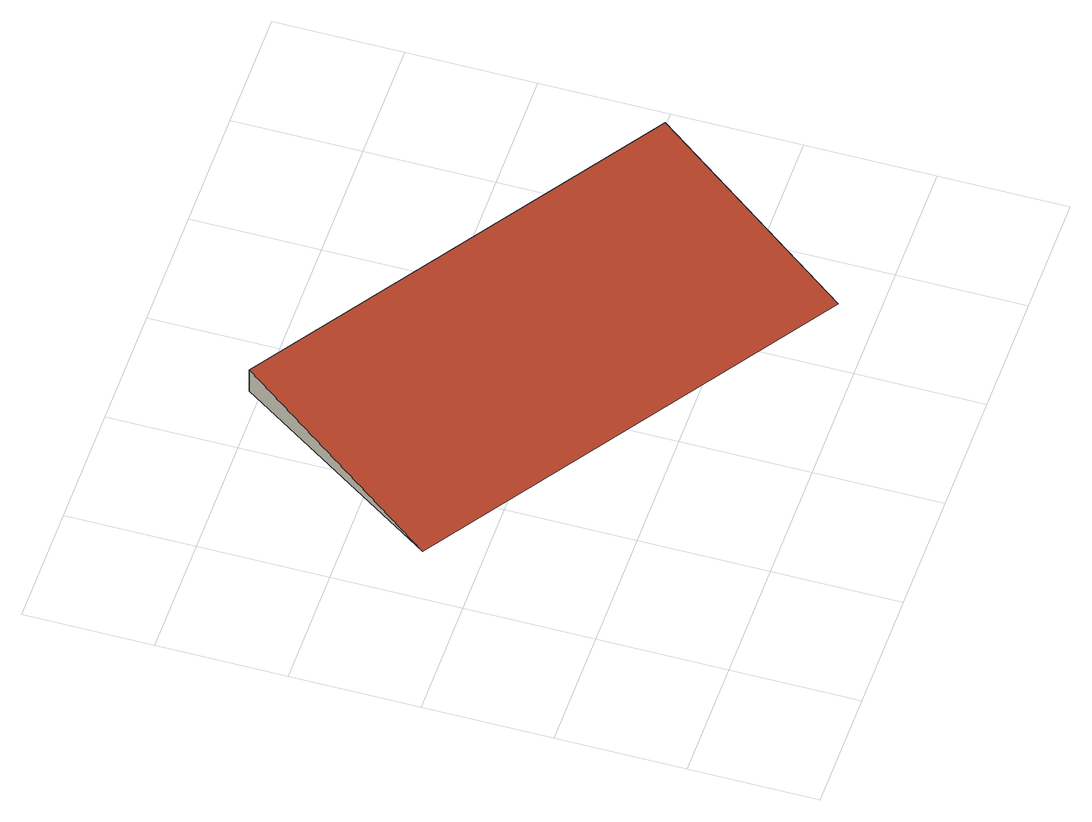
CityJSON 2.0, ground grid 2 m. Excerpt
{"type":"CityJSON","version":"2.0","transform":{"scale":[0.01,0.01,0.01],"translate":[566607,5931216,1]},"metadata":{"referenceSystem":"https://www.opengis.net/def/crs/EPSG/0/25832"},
"CityObjects":{
"building1":{"type":"Building","attributes":{"Grundfläche 2D":"30.323000","Grundhöhe NN":"1.470"},"geometry":[{"type":"Solid","lod":"3","boundaries":[[[[0,1,2,3]],[[4,0,3]],[[4,5,1,0]],[[5,2,1]],[[5,4,3,2]]]],"semantics":{"surfaces":[{"type":"RoofSurface"},{"type":"WallSurface"},{"type":"GroundSurface"}],"values":[[0,1,1,1,2]]}}]}
},
"vertices":[
[944,391,92],[310,818,92],[89,488,47],[723,62,47],[944,391,47],[310,818,47]
]}
